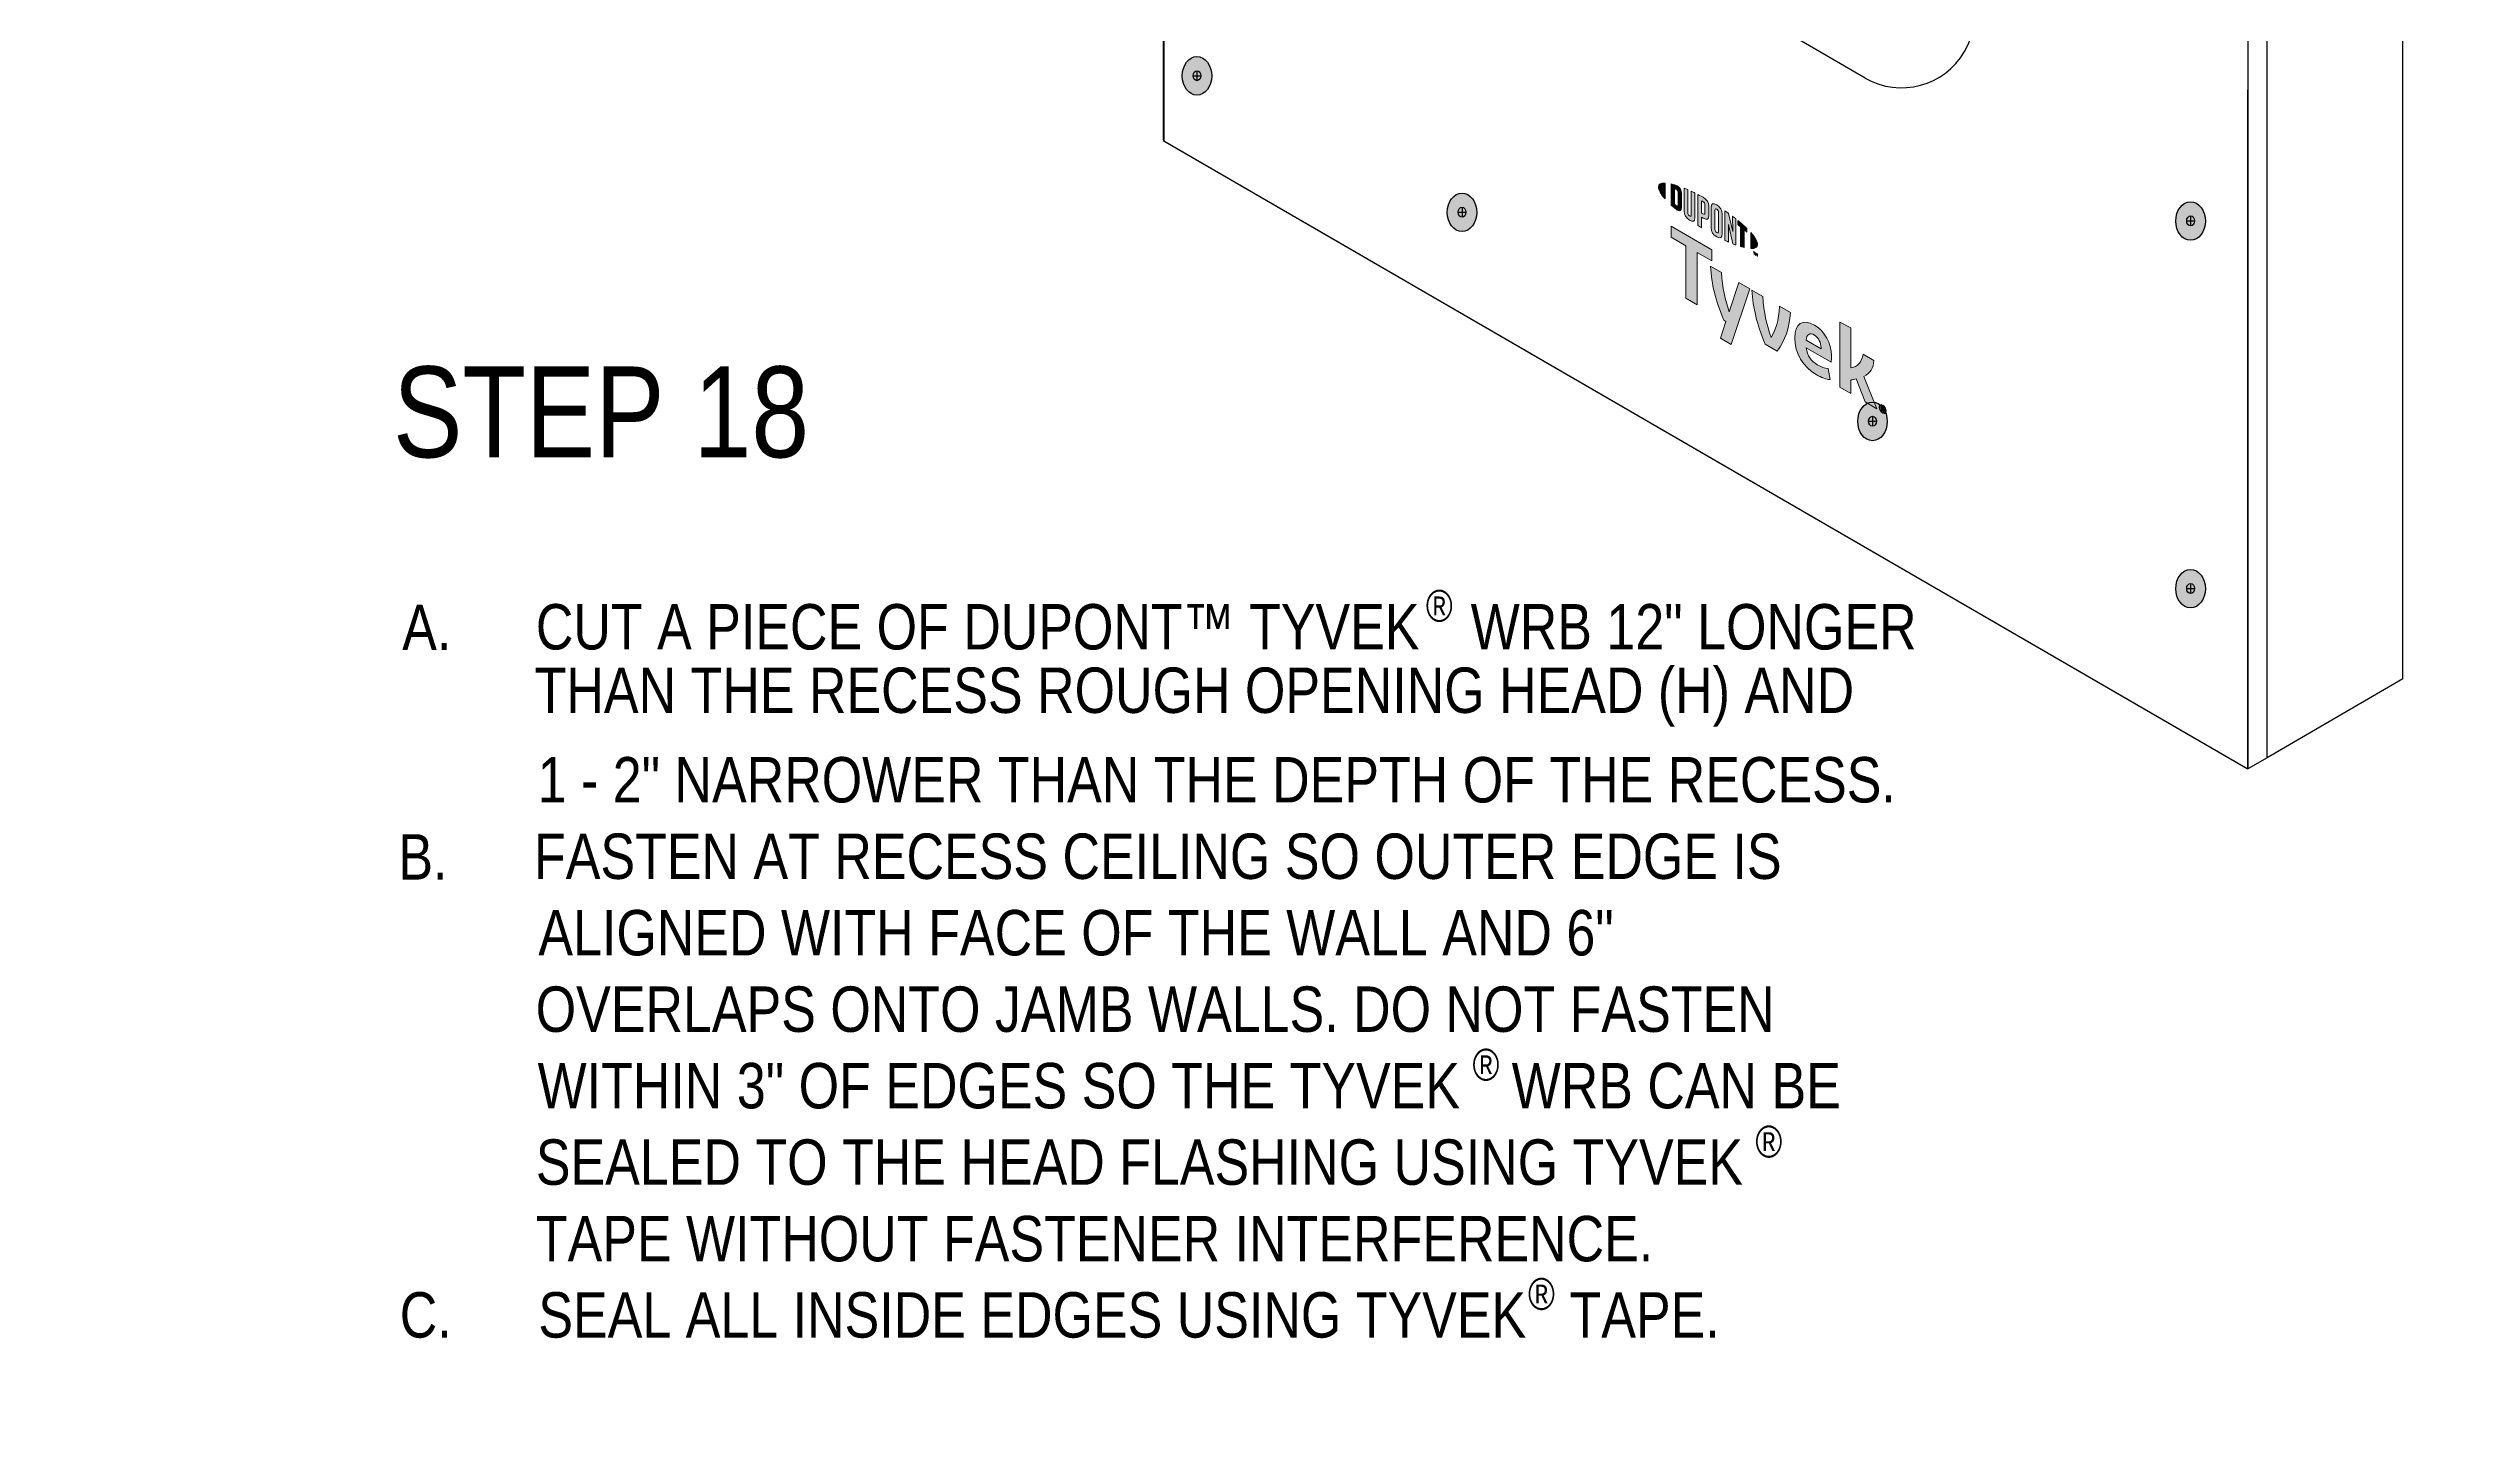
# Model space of a CAD drawing. Extents: x -1328 to 5679, y -4611 to 1603.
# Drawn here: x 4142 to 4743, y -3037 to -2697 of the extents above; entities that cross this region are included whole.
import ezdxf

# ---------------------------------------------------------------- set-up
doc = ezdxf.new("R2010")
doc.units = 0
doc.header["$MEASUREMENT"] = 0
for name, color, linetype, lineweight in [('.ATI-TEXT_1', 7, 'Continuous', 0), ('G-ANNO-TTLB', 7, 'Continuous', 0), ('TYVEK', 7, 'Continuous', 0), ('X-REF - TRACED', 7, 'Continuous', 0)]:
    doc.layers.add(name, color=color, linetype=linetype, lineweight=lineweight)

# ---------------------------------------------------------------- blocks, each defined once
blk = doc.blocks.new('Block_29')
at = {"layer": '.ATI-TEXT_1', "char_height": 0.2, "attachment_point": 7}
for s, insert in [('\\C18;\\c0;\\FArial Narrow|b0|i0|c1;\\H11.251642;\\W1.000000;A.', (4229.62, -2845.87)), ('\\C18;\\c0;\\FArial Narrow|b0|i0|c1;\\H11.251642;\\W1.000000;CUT A PIECE OF DUPONT™ TYVEK', (4262.76, -2845.87)), ('\\C18;\\c0;\\FArial Narrow|b0|i0|c1;\\H7.876153;\\W1.000000;®', (4483.46, -2838.93)), ('\\C18;\\c0;\\FArial Narrow|b0|i0|c1;\\H11.251642;\\W1.000000;WRB 12" LONGER', (4494.57, -2845.87)), ('\\C18;\\c0;\\FArial Narrow|b0|i0|c1;\\H11.251642;\\W1.000000;THAN THE RECESS ROUGH OPENING HEAD (H) AND', (4262.46, -2864.82)), ('\\C18;\\c0;\\FArial Narrow|b0|i0|c1;\\H11.251642;\\W1.000000;1 - 2" NARROWER THAN THE DEPTH OF THE RECESS.', (4263.2, -2883.78)), ('\\C18;\\c0;\\FArial Narrow|b0|i0|c1;\\H11.251642;\\W1.000000;B.', (4228.67, -2902.73)), ('\\C18;\\c0;\\FArial Narrow|b0|i0|c1;\\H11.251642;\\W1.000000;FASTEN AT RECESS CEILING SO OUTER EDGE IS', (4262.3, -2902.73)), ('\\C18;\\c0;\\FArial Narrow|b0|i0|c1;\\H11.251642;\\W1.000000;ALIGNED WITH FACE OF THE WALL AND 6"', (4263.38, -2921.68)), ('\\C18;\\c0;\\FArial Narrow|b0|i0|c1;\\H11.251642;\\W1.000000;OVERLAPS ONTO JAMB WALLS. DO NOT FASTEN', (4262.72, -2940.63)), ('\\C18;\\c0;\\FArial Narrow|b0|i0|c1;\\H11.251642;\\W1.000000;WITHIN 3" OF EDGES SO THE TYVEK', (4263.2, -2959.58)), ('\\C18;\\c0;\\FArial Narrow|b0|i0|c1;\\H7.876153;\\W1.000000;®', (4495.03, -2952.65)), ('\\C18;\\c0;\\FArial Narrow|b0|i0|c1;\\H11.251642;\\W1.000000; WRB CAN BE', (4501.15, -2959.58)), ('\\C18;\\c0;\\FArial Narrow|b0|i0|c1;\\H11.251642;\\W1.000000;SEALED TO THE HEAD FLASHING USING TYVEK', (4262.76, -2978.53)), ('\\C18;\\c0;\\FArial Narrow|b0|i0|c1;\\H7.876153;\\W1.000000;®', (4565.17, -2971.7)), ('\\C18;\\c0;\\FArial Narrow|b0|i0|c1;\\H11.251642;\\W1.000000;TAPE WITHOUT FASTENER INTERFERENCE.', (4262.76, -2997.49)), ('\\C18;\\c0;\\FArial Narrow|b0|i0|c1;\\H7.876153;\\W1.000000;®', (4508.79, -3009.45)), ('\\C18;\\c0;\\FArial Narrow|b0|i0|c1;\\H11.251642;\\W1.000000;C.', (4229.01, -3016.39)), ('\\C18;\\c0;\\FArial Narrow|b0|i0|c1;\\H11.251642;\\W1.000000;SEAL ALL INSIDE EDGES USING TYVEK   TAPE.', (4263.38, -3016.39))]:
    blk.add_mtext(s, dxfattribs=dict(at, insert=insert))
blk = doc.blocks.new('Block_89')
at = {"layer": 'TYVEK', "true_color": 0x003b71, "transparency": 33554687}
h = blk.add_hatch(color=156, dxfattribs=at)
h.dxf.hatch_style = 2
edge = h.paths.add_edge_path()
edge.add_ellipse((4426.69, -2703.56), major_axis=(0, 4.78), ratio=0.766948, start_angle=0, end_angle=360)
h = blk.add_hatch(color=156, dxfattribs=at)
h.dxf.hatch_style = 2
edge = h.paths.add_edge_path()
edge.add_ellipse((4492.41, -2737.38), major_axis=(0, 4.78), ratio=0.766948, start_angle=0, end_angle=360)
h = blk.add_hatch(color=156, dxfattribs=at)
h.dxf.hatch_style = 2
edge = h.paths.add_edge_path()
edge.add_ellipse((4673.07, -2739.53), major_axis=(0, 4.78), ratio=0.766948, start_angle=0, end_angle=360)
h = blk.add_hatch(color=156, dxfattribs=at)
h.dxf.hatch_style = 2
edge = h.paths.add_edge_path()
edge.add_ellipse((4594.2, -2789.19), major_axis=(0, 4.78), ratio=0.766948, start_angle=0, end_angle=360)
h = blk.add_hatch(color=156, dxfattribs=at)
h.dxf.hatch_style = 2
edge = h.paths.add_edge_path()
edge.add_ellipse((4673.07, -2830.64), major_axis=(0, 4.78), ratio=0.766948, start_angle=0, end_angle=360)
at = {"layer": 'TYVEK', "color": 18, "lineweight": 25, "true_color": 0x080808}
for p, q in [((4425.72, -2703.53), (4427.66, -2703.53)), ((4426.69, -2702.3), (4426.69, -2704.77)), ((4491.43, -2737.35), (4493.38, -2737.35)), ((4492.41, -2736.12), (4492.41, -2738.59)), ((4672.1, -2739.5), (4674.05, -2739.5)), ((4673.07, -2738.27), (4673.07, -2740.73)), ((4593.23, -2789.16), (4595.17, -2789.16)), ((4594.2, -2787.93), (4594.2, -2790.4)), ((4673.07, -2829.37), (4673.07, -2831.84)), ((4672.1, -2830.61), (4674.05, -2830.61))]:
    blk.add_line(p, q, dxfattribs=at)
at = {"layer": 'TYVEK', "color": 18, "lineweight": 25, "true_color": 0x000000}
for centre in [(4426.69, -2703.56), (4492.41, -2737.38), (4673.07, -2739.53), (4594.2, -2789.19), (4673.07, -2830.64)]:
    blk.add_ellipse(centre, major_axis=(0, 4.78), ratio=0.766948, dxfattribs=at)
at = {"layer": 'TYVEK', "color": 18, "lineweight": 25, "true_color": 0x080808}
for centre in [(4426.69, -2703.53), (4492.41, -2737.35), (4673.07, -2739.5), (4594.2, -2789.16), (4673.07, -2830.61)]:
    blk.add_ellipse(centre, major_axis=(0, 1.23), ratio=0.788846, dxfattribs=at)
blk = doc.blocks.new('Block_527')
at = {"layer": 'X-REF - TRACED', "true_color": 0x848484, "transparency": 33554687}
h = blk.add_hatch(color=252, dxfattribs=at)
h.dxf.hatch_style = 2
edge = h.paths.add_edge_path()
edge.add_spline(control_points=[(4541.1, -2731.12), (4541.1, -2731.85), (4541.71, -2732.88), (4542.78, -2734.07), (4542.78, -2734.07), (4542.78, -2730.13), (4542.78, -2730.13), (4541.71, -2730.09), (4541.1, -2730.41), (4541.1, -2731.12)], knot_values=[0, 0, 0, 0, 1, 1, 1, 2, 2, 2, 3, 3, 3, 3], degree=3, periodic=0)
h = blk.add_hatch(color=252, dxfattribs=at)
h.dxf.hatch_style = 2
edge = h.paths.add_edge_path()
edge.add_spline(control_points=[(4545.98, -2735.56), (4545.98, -2735.86), (4545.82, -2735.87), (4545.64, -2735.76), (4545.49, -2735.67), (4545.26, -2735.48), (4545.07, -2735.31), (4545.07, -2735.31), (4545.07, -2731.55), (4545.07, -2731.55), (4545.26, -2731.6), (4545.49, -2731.67), (4545.64, -2731.75), (4545.82, -2731.86), (4545.98, -2732.05), (4545.98, -2732.36), (4545.98, -2732.36), (4545.98, -2735.56), (4545.98, -2735.56)], knot_values=[0, 0, 0, 0, 1, 1, 1, 2, 2, 2, 3, 3, 3, 4, 4, 4, 5, 5, 5, 6, 6, 6, 6], degree=3, periodic=0)
edge = h.paths.add_edge_path()
edge.add_spline(control_points=[(4545.76, -2730.84), (4545.46, -2730.67), (4545.03, -2730.52), (4544.25, -2730.34), (4544.25, -2730.34), (4544.25, -2735.57), (4544.25, -2735.57), (4544.94, -2736.2), (4545.46, -2736.64), (4545.76, -2736.81), (4546.45, -2737.21), (4546.83, -2736.95), (4546.83, -2736.18), (4546.83, -2736.18), (4546.83, -2732.71), (4546.83, -2732.71), (4546.83, -2731.94), (4546.45, -2731.23), (4545.76, -2730.84)], knot_values=[0, 0, 0, 0, 1, 1, 1, 2, 2, 2, 3, 3, 3, 4, 4, 4, 5, 5, 5, 6, 6, 6, 6], degree=3, periodic=0)
h = blk.add_hatch(color=252, dxfattribs=at)
h.dxf.hatch_style = 2
edge = h.paths.add_edge_path()
edge.add_spline(control_points=[(4549.23, -2738.04), (4549.23, -2738.34), (4549.14, -2738.48), (4548.81, -2738.25), (4548.48, -2738.01), (4548.4, -2737.81), (4548.4, -2737.45), (4548.4, -2737.45), (4548.4, -2731.76), (4548.4, -2731.76), (4548.18, -2731.67), (4547.7, -2731.47), (4547.5, -2731.38), (4547.5, -2731.38), (4547.5, -2737.13), (4547.5, -2737.13), (4547.5, -2738.05), (4547.89, -2738.63), (4548.81, -2739.28), (4549.65, -2739.88), (4550.16, -2739.69), (4550.16, -2738.67), (4550.16, -2738.67), (4550.16, -2732.6), (4550.16, -2732.6), (4549.99, -2732.51), (4549.41, -2732.23), (4549.23, -2732.14), (4549.23, -2732.14), (4549.23, -2738.04), (4549.23, -2738.04)], knot_values=[0, 0, 0, 0, 1, 1, 1, 2, 2, 2, 3, 3, 3, 4, 4, 4, 5, 5, 5, 6, 6, 6, 7, 7, 7, 8, 8, 8, 9, 9, 9, 10, 10, 10, 10], degree=3, periodic=0)
h = blk.add_hatch(color=252, dxfattribs=at)
h.dxf.hatch_style = 2
edge = h.paths.add_edge_path()
edge.add_spline(control_points=[(4552.65, -2737.52), (4552.65, -2737.85), (4552.54, -2737.95), (4552.16, -2737.74), (4552.16, -2737.74), (4551.83, -2737.55), (4551.83, -2737.55), (4551.83, -2737.55), (4551.83, -2734.53), (4551.83, -2734.53), (4551.98, -2734.6), (4552.06, -2734.64), (4552.15, -2734.7), (4552.56, -2734.93), (4552.65, -2735.16), (4552.65, -2735.5), (4552.65, -2735.5), (4552.65, -2737.52), (4552.65, -2737.52)], knot_values=[0, 0, 0, 0, 1, 1, 1, 2, 2, 2, 3, 3, 3, 4, 4, 4, 5, 5, 5, 6, 6, 6, 6], degree=3, periodic=0)
edge = h.paths.add_edge_path()
edge.add_spline(control_points=[(4552.2, -2733.66), (4552.04, -2733.56), (4551.44, -2733.24), (4550.9, -2732.97), (4550.9, -2732.97), (4550.9, -2740.62), (4550.9, -2740.62), (4551.08, -2740.74), (4551.57, -2741.05), (4551.83, -2741.21), (4551.83, -2741.21), (4551.83, -2738.61), (4551.83, -2738.61), (4551.83, -2738.61), (4552.2, -2738.82), (4552.2, -2738.82), (4553.18, -2739.38), (4553.59, -2739.12), (4553.59, -2738.14), (4553.59, -2738.14), (4553.59, -2735.89), (4553.59, -2735.89), (4553.59, -2734.94), (4553.13, -2734.2), (4552.2, -2733.66)], knot_values=[0, 0, 0, 0, 1, 1, 1, 2, 2, 2, 3, 3, 3, 4, 4, 4, 5, 5, 5, 6, 6, 6, 7, 7, 7, 8, 8, 8, 8], degree=3, periodic=0)
h = blk.add_hatch(color=252, dxfattribs=at)
h.dxf.hatch_style = 2
edge = h.paths.add_edge_path()
edge.add_spline(control_points=[(4556, -2742.12), (4556, -2742.43), (4555.91, -2742.53), (4555.58, -2742.35), (4555.23, -2742.16), (4555.14, -2741.94), (4555.14, -2741.63), (4555.14, -2741.63), (4555.14, -2736.86), (4555.14, -2736.86), (4555.14, -2736.54), (4555.23, -2736.42), (4555.58, -2736.63), (4555.91, -2736.84), (4556, -2737.05), (4556, -2737.35), (4556, -2737.35), (4556, -2742.12), (4556, -2742.12)], knot_values=[0, 0, 0, 0, 1, 1, 1, 2, 2, 2, 3, 3, 3, 4, 4, 4, 5, 5, 5, 6, 6, 6, 6], degree=3, periodic=0)
edge = h.paths.add_edge_path()
edge.add_spline(control_points=[(4555.58, -2735.56), (4554.71, -2735.01), (4554.19, -2735.16), (4554.19, -2736.16), (4554.19, -2736.16), (4554.19, -2741.17), (4554.19, -2741.17), (4554.19, -2742.23), (4554.66, -2742.94), (4555.58, -2743.43), (4556.47, -2743.9), (4556.94, -2743.78), (4556.94, -2742.65), (4556.94, -2742.65), (4556.94, -2737.87), (4556.94, -2737.87), (4556.94, -2736.79), (4556.52, -2736.16), (4555.58, -2735.56)], knot_values=[0, 0, 0, 0, 1, 1, 1, 2, 2, 2, 3, 3, 3, 4, 4, 4, 5, 5, 5, 6, 6, 6, 6], degree=3, periodic=0)
h = blk.add_hatch(color=252, dxfattribs=at)
h.dxf.hatch_style = 2
edge = h.paths.add_edge_path()
edge.add_spline(control_points=[(4559.55, -2742.12), (4559.55, -2742.12), (4558.51, -2737.63), (4558.51, -2737.63), (4558.22, -2737.42), (4557.88, -2737.18), (4557.62, -2737), (4557.62, -2737), (4557.62, -2744.35), (4557.62, -2744.35), (4557.8, -2744.43), (4558.28, -2744.64), (4558.52, -2744.75), (4558.52, -2744.75), (4558.45, -2740.38), (4558.45, -2740.38), (4558.45, -2740.38), (4559.55, -2745.17), (4559.55, -2745.17), (4559.78, -2745.27), (4560.12, -2745.39), (4560.35, -2745.47), (4560.35, -2745.47), (4560.35, -2739.02), (4560.35, -2739.02), (4560.11, -2738.83), (4559.69, -2738.5), (4559.48, -2738.35), (4559.48, -2738.35), (4559.55, -2742.12), (4559.55, -2742.12)], knot_values=[0, 0, 0, 0, 1, 1, 1, 2, 2, 2, 3, 3, 3, 4, 4, 4, 5, 5, 5, 6, 6, 6, 7, 7, 7, 8, 8, 8, 9, 9, 9, 10, 10, 10, 10], degree=3, periodic=0)
h = blk.add_hatch(color=252, dxfattribs=at)
h.dxf.hatch_style = 2
edge = h.paths.add_edge_path()
edge.add_spline(control_points=[(4560.81, -2740.42), (4561.04, -2740.6), (4561.27, -2740.78), (4561.5, -2740.97), (4561.5, -2740.97), (4561.5, -2745.85), (4561.5, -2745.85), (4561.7, -2745.92), (4562.08, -2746.02), (4562.34, -2746.08), (4562.34, -2746.08), (4562.34, -2741.68), (4562.34, -2741.68), (4562.58, -2741.9), (4562.81, -2742.1), (4563.02, -2742.29), (4563.02, -2742.29), (4563.02, -2741.35), (4563.02, -2741.35), (4562.36, -2740.7), (4561.64, -2740.08), (4560.81, -2739.4), (4560.81, -2739.4), (4560.81, -2740.42), (4560.81, -2740.42)], knot_values=[0, 0, 0, 0, 1, 1, 1, 2, 2, 2, 3, 3, 3, 4, 4, 4, 5, 5, 5, 6, 6, 6, 7, 7, 7, 8, 8, 8, 8], degree=3, periodic=0)
h = blk.add_hatch(color=252, dxfattribs=at)
h.dxf.hatch_style = 2
edge = h.paths.add_edge_path()
edge.add_spline(control_points=[(4565.71, -2745.33), (4565.71, -2746.05), (4565.09, -2746.38), (4564.03, -2746.34), (4564.03, -2746.34), (4564.03, -2742.4), (4564.03, -2742.4), (4565.09, -2743.59), (4565.71, -2744.62), (4565.71, -2745.33)], knot_values=[0, 0, 0, 0, 1, 1, 1, 2, 2, 2, 3, 3, 3, 3], degree=3, periodic=0)
h = blk.add_hatch(color=252, dxfattribs=at)
h.dxf.hatch_style = 2
edge = h.paths.add_edge_path()
edge.add_spline(control_points=[(4565.21, -2747.42), (4565.21, -2747.42), (4565.31, -2747.48), (4565.31, -2747.48), (4565.31, -2747.48), (4565.46, -2747.83), (4565.46, -2747.83), (4565.46, -2747.83), (4565.61, -2747.65), (4565.61, -2747.65), (4565.61, -2747.65), (4565.71, -2747.7), (4565.71, -2747.7), (4565.71, -2747.7), (4565.71, -2748.27), (4565.71, -2748.27), (4565.71, -2748.27), (4565.61, -2748.22), (4565.61, -2748.22), (4565.61, -2748.22), (4565.61, -2747.82), (4565.61, -2747.82), (4565.61, -2747.82), (4565.46, -2748), (4565.46, -2748), (4565.46, -2748), (4565.45, -2747.99), (4565.45, -2747.99), (4565.45, -2747.99), (4565.3, -2747.63), (4565.3, -2747.63), (4565.3, -2747.63), (4565.3, -2748.04), (4565.3, -2748.04), (4565.3, -2748.04), (4565.21, -2747.98), (4565.21, -2747.98), (4565.21, -2747.98), (4565.21, -2747.42), (4565.21, -2747.42)], knot_values=[0, 0, 0, 0, 1, 1, 1, 2, 2, 2, 3, 3, 3, 4, 4, 4, 5, 5, 5, 6, 6, 6, 7, 7, 7, 8, 8, 8, 9, 9, 9, 10, 10, 10, 11, 11, 11, 12, 12, 12, 13, 13, 13, 13], degree=3, periodic=0)
edge = h.paths.add_edge_path()
edge.add_spline(control_points=[(4564.85, -2747.31), (4564.85, -2747.31), (4564.7, -2747.22), (4564.7, -2747.22), (4564.7, -2747.22), (4564.7, -2747.12), (4564.7, -2747.12), (4564.7, -2747.12), (4565.1, -2747.36), (4565.1, -2747.36), (4565.1, -2747.36), (4565.1, -2747.45), (4565.1, -2747.45), (4565.1, -2747.45), (4564.95, -2747.37), (4564.95, -2747.37), (4564.95, -2747.37), (4564.95, -2747.84), (4564.95, -2747.84), (4564.95, -2747.84), (4564.85, -2747.78), (4564.85, -2747.78), (4564.85, -2747.78), (4564.85, -2747.31), (4564.85, -2747.31)], knot_values=[0, 0, 0, 0, 1, 1, 1, 2, 2, 2, 3, 3, 3, 4, 4, 4, 5, 5, 5, 6, 6, 6, 7, 7, 7, 8, 8, 8, 8], degree=3, periodic=0)
at = {"layer": 'X-REF - TRACED'}
for points, knots in [([(4541.1, -2731.12), (4541.1, -2731.85), (4541.71, -2732.88), (4542.78, -2734.07), (4542.78, -2734.07), (4542.78, -2730.13), (4542.78, -2730.13), (4541.71, -2730.09), (4541.1, -2730.41), (4541.1, -2731.12)], [0, 0, 0, 0, 1, 1, 1, 2, 2, 2, 3, 3, 3, 3]), ([(4545.76, -2730.84), (4545.46, -2730.67), (4545.03, -2730.52), (4544.25, -2730.34), (4544.25, -2730.34), (4544.25, -2735.57), (4544.25, -2735.57), (4544.94, -2736.2), (4545.46, -2736.64), (4545.76, -2736.81), (4546.45, -2737.21), (4546.83, -2736.95), (4546.83, -2736.18), (4546.83, -2736.18), (4546.83, -2732.71), (4546.83, -2732.71), (4546.83, -2731.94), (4546.45, -2731.23), (4545.76, -2730.84)], [0, 0, 0, 0, 1, 1, 1, 2, 2, 2, 3, 3, 3, 4, 4, 4, 5, 5, 5, 6, 6, 6, 6]), ([(4545.98, -2735.56), (4545.98, -2735.86), (4545.82, -2735.87), (4545.64, -2735.76), (4545.49, -2735.67), (4545.26, -2735.48), (4545.07, -2735.31), (4545.07, -2735.31), (4545.07, -2731.55), (4545.07, -2731.55), (4545.26, -2731.6), (4545.49, -2731.67), (4545.64, -2731.75), (4545.82, -2731.86), (4545.98, -2732.05), (4545.98, -2732.36), (4545.98, -2732.36), (4545.98, -2735.56), (4545.98, -2735.56)], [0, 0, 0, 0, 1, 1, 1, 2, 2, 2, 3, 3, 3, 4, 4, 4, 5, 5, 5, 6, 6, 6, 6]), ([(4549.23, -2738.04), (4549.23, -2738.34), (4549.14, -2738.48), (4548.81, -2738.25), (4548.48, -2738.01), (4548.4, -2737.81), (4548.4, -2737.45), (4548.4, -2737.45), (4548.4, -2731.76), (4548.4, -2731.76), (4548.18, -2731.67), (4547.7, -2731.47), (4547.5, -2731.38), (4547.5, -2731.38), (4547.5, -2737.13), (4547.5, -2737.13), (4547.5, -2738.05), (4547.89, -2738.63), (4548.81, -2739.28), (4549.65, -2739.88), (4550.16, -2739.69), (4550.16, -2738.67), (4550.16, -2738.67), (4550.16, -2732.6), (4550.16, -2732.6), (4549.99, -2732.51), (4549.41, -2732.23), (4549.23, -2732.14), (4549.23, -2732.14), (4549.23, -2738.04), (4549.23, -2738.04)], [0, 0, 0, 0, 1, 1, 1, 2, 2, 2, 3, 3, 3, 4, 4, 4, 5, 5, 5, 6, 6, 6, 7, 7, 7, 8, 8, 8, 9, 9, 9, 10, 10, 10, 10]), ([(4552.2, -2733.66), (4552.04, -2733.56), (4551.44, -2733.24), (4550.9, -2732.97), (4550.9, -2732.97), (4550.9, -2740.62), (4550.9, -2740.62), (4551.08, -2740.74), (4551.57, -2741.05), (4551.83, -2741.21), (4551.83, -2741.21), (4551.83, -2738.61), (4551.83, -2738.61), (4551.83, -2738.61), (4552.2, -2738.82), (4552.2, -2738.82), (4553.18, -2739.38), (4553.59, -2739.12), (4553.59, -2738.14), (4553.59, -2738.14), (4553.59, -2735.89), (4553.59, -2735.89), (4553.59, -2734.94), (4553.13, -2734.2), (4552.2, -2733.66)], [0, 0, 0, 0, 1, 1, 1, 2, 2, 2, 3, 3, 3, 4, 4, 4, 5, 5, 5, 6, 6, 6, 7, 7, 7, 8, 8, 8, 8]), ([(4552.65, -2737.52), (4552.65, -2737.85), (4552.54, -2737.95), (4552.16, -2737.74), (4552.16, -2737.74), (4551.83, -2737.55), (4551.83, -2737.55), (4551.83, -2737.55), (4551.83, -2734.53), (4551.83, -2734.53), (4551.98, -2734.6), (4552.06, -2734.64), (4552.15, -2734.7), (4552.56, -2734.93), (4552.65, -2735.16), (4552.65, -2735.5), (4552.65, -2735.5), (4552.65, -2737.52), (4552.65, -2737.52)], [0, 0, 0, 0, 1, 1, 1, 2, 2, 2, 3, 3, 3, 4, 4, 4, 5, 5, 5, 6, 6, 6, 6]), ([(4555.58, -2735.56), (4554.71, -2735.01), (4554.19, -2735.16), (4554.19, -2736.16), (4554.19, -2736.16), (4554.19, -2741.17), (4554.19, -2741.17), (4554.19, -2742.23), (4554.66, -2742.94), (4555.58, -2743.43), (4556.47, -2743.9), (4556.94, -2743.78), (4556.94, -2742.65), (4556.94, -2742.65), (4556.94, -2737.87), (4556.94, -2737.87), (4556.94, -2736.79), (4556.52, -2736.16), (4555.58, -2735.56)], [0, 0, 0, 0, 1, 1, 1, 2, 2, 2, 3, 3, 3, 4, 4, 4, 5, 5, 5, 6, 6, 6, 6]), ([(4556, -2742.12), (4556, -2742.43), (4555.91, -2742.53), (4555.58, -2742.35), (4555.23, -2742.16), (4555.14, -2741.94), (4555.14, -2741.63), (4555.14, -2741.63), (4555.14, -2736.86), (4555.14, -2736.86), (4555.14, -2736.54), (4555.23, -2736.42), (4555.58, -2736.63), (4555.91, -2736.84), (4556, -2737.05), (4556, -2737.35), (4556, -2737.35), (4556, -2742.12), (4556, -2742.12)], [0, 0, 0, 0, 1, 1, 1, 2, 2, 2, 3, 3, 3, 4, 4, 4, 5, 5, 5, 6, 6, 6, 6]), ([(4559.55, -2742.12), (4559.55, -2742.12), (4558.51, -2737.63), (4558.51, -2737.63), (4558.22, -2737.42), (4557.88, -2737.18), (4557.62, -2737), (4557.62, -2737), (4557.62, -2744.35), (4557.62, -2744.35), (4557.8, -2744.43), (4558.28, -2744.64), (4558.52, -2744.75), (4558.52, -2744.75), (4558.45, -2740.38), (4558.45, -2740.38), (4558.45, -2740.38), (4559.55, -2745.17), (4559.55, -2745.17), (4559.78, -2745.27), (4560.12, -2745.39), (4560.35, -2745.47), (4560.35, -2745.47), (4560.35, -2739.02), (4560.35, -2739.02), (4560.11, -2738.83), (4559.69, -2738.5), (4559.48, -2738.35), (4559.48, -2738.35), (4559.55, -2742.12), (4559.55, -2742.12)], [0, 0, 0, 0, 1, 1, 1, 2, 2, 2, 3, 3, 3, 4, 4, 4, 5, 5, 5, 6, 6, 6, 7, 7, 7, 8, 8, 8, 9, 9, 9, 10, 10, 10, 10]), ([(4560.81, -2740.42), (4561.04, -2740.6), (4561.27, -2740.78), (4561.5, -2740.97), (4561.5, -2740.97), (4561.5, -2745.85), (4561.5, -2745.85), (4561.7, -2745.92), (4562.08, -2746.02), (4562.34, -2746.08), (4562.34, -2746.08), (4562.34, -2741.68), (4562.34, -2741.68), (4562.58, -2741.9), (4562.81, -2742.1), (4563.02, -2742.29), (4563.02, -2742.29), (4563.02, -2741.35), (4563.02, -2741.35), (4562.36, -2740.7), (4561.64, -2740.08), (4560.81, -2739.4), (4560.81, -2739.4), (4560.81, -2740.42), (4560.81, -2740.42)], [0, 0, 0, 0, 1, 1, 1, 2, 2, 2, 3, 3, 3, 4, 4, 4, 5, 5, 5, 6, 6, 6, 7, 7, 7, 8, 8, 8, 8]), ([(4565.71, -2745.33), (4565.71, -2746.05), (4565.09, -2746.38), (4564.03, -2746.34), (4564.03, -2746.34), (4564.03, -2742.4), (4564.03, -2742.4), (4565.09, -2743.59), (4565.71, -2744.62), (4565.71, -2745.33)], [0, 0, 0, 0, 1, 1, 1, 2, 2, 2, 3, 3, 3, 3]), ([(4564.85, -2747.31), (4564.85, -2747.31), (4564.7, -2747.22), (4564.7, -2747.22), (4564.7, -2747.22), (4564.7, -2747.12), (4564.7, -2747.12), (4564.7, -2747.12), (4565.1, -2747.36), (4565.1, -2747.36), (4565.1, -2747.36), (4565.1, -2747.45), (4565.1, -2747.45), (4565.1, -2747.45), (4564.95, -2747.37), (4564.95, -2747.37), (4564.95, -2747.37), (4564.95, -2747.84), (4564.95, -2747.84), (4564.95, -2747.84), (4564.85, -2747.78), (4564.85, -2747.78), (4564.85, -2747.78), (4564.85, -2747.31), (4564.85, -2747.31)], [0, 0, 0, 0, 1, 1, 1, 2, 2, 2, 3, 3, 3, 4, 4, 4, 5, 5, 5, 6, 6, 6, 7, 7, 7, 8, 8, 8, 8]), ([(4565.21, -2747.42), (4565.21, -2747.42), (4565.31, -2747.48), (4565.31, -2747.48), (4565.31, -2747.48), (4565.46, -2747.83), (4565.46, -2747.83), (4565.46, -2747.83), (4565.61, -2747.65), (4565.61, -2747.65), (4565.61, -2747.65), (4565.71, -2747.7), (4565.71, -2747.7), (4565.71, -2747.7), (4565.71, -2748.27), (4565.71, -2748.27), (4565.71, -2748.27), (4565.61, -2748.22), (4565.61, -2748.22), (4565.61, -2748.22), (4565.61, -2747.82), (4565.61, -2747.82), (4565.61, -2747.82), (4565.46, -2748), (4565.46, -2748), (4565.46, -2748), (4565.45, -2747.99), (4565.45, -2747.99), (4565.45, -2747.99), (4565.3, -2747.63), (4565.3, -2747.63), (4565.3, -2747.63), (4565.3, -2748.04), (4565.3, -2748.04), (4565.3, -2748.04), (4565.21, -2747.98), (4565.21, -2747.98), (4565.21, -2747.98), (4565.21, -2747.42), (4565.21, -2747.42)], [0, 0, 0, 0, 1, 1, 1, 2, 2, 2, 3, 3, 3, 4, 4, 4, 5, 5, 5, 6, 6, 6, 7, 7, 7, 8, 8, 8, 9, 9, 9, 10, 10, 10, 11, 11, 11, 12, 12, 12, 13, 13, 13, 13])]:
    blk.add_open_spline(points, degree=3, knots=knots, dxfattribs=at)
blk = doc.blocks.new('Block_531')
at = {"layer": 'X-REF - TRACED', "true_color": 0x848484, "transparency": 33554687}
h = blk.add_hatch(color=252, dxfattribs=at)
h.dxf.hatch_style = 2
h.paths.add_polyline_path([(4554.36, -2746.66), (4544.25, -2740.83), (4544.25, -2743.57), (4547.9, -2745.68), (4547.9, -2758.67), (4550.71, -2760.29), (4550.71, -2747.3), (4554.36, -2749.4)])
h = blk.add_hatch(color=252, dxfattribs=at)
h.dxf.hatch_style = 2
edge = h.paths.add_edge_path()
edge.add_spline(control_points=[(4571.15, -2760.6), (4570.97, -2764.35), (4570.22, -2766.52), (4569.07, -2768.4), (4567.95, -2765.21), (4567.22, -2762.18), (4567.01, -2758.21), (4567.01, -2758.21), (4564.28, -2756.64), (4564.28, -2756.64), (4564.58, -2761.33), (4565.46, -2764.74), (4567.58, -2770.03), (4567.58, -2770.03), (4570.58, -2771.76), (4570.58, -2771.76), (4572.62, -2768.87), (4573.46, -2766.46), (4573.85, -2762.17), (4573.85, -2762.17), (4571.15, -2760.6), (4571.15, -2760.6)], knot_values=[0, 0, 0, 0, 1, 1, 1, 2, 2, 2, 3, 3, 3, 4, 4, 4, 5, 5, 5, 6, 6, 6, 7, 7, 7, 7], degree=3, periodic=0)
h = blk.add_hatch(color=252, dxfattribs=at)
h.dxf.hatch_style = 2
edge = h.paths.add_edge_path()
edge.add_spline(control_points=[(4577.72, -2769.05), (4577.72, -2769.05), (4581.44, -2771.2), (4581.44, -2771.2), (4581.44, -2771.2), (4581.44, -2770.93), (4581.44, -2770.93), (4581.44, -2769.67), (4580.85, -2768.41), (4579.78, -2767.79), (4578.64, -2767.13), (4577.89, -2767.62), (4577.72, -2769.05)], knot_values=[0, 0, 0, 0, 1, 1, 1, 2, 2, 2, 3, 3, 3, 4, 4, 4, 4], degree=3, periodic=0)
edge = h.paths.add_edge_path()
edge.add_spline(control_points=[(4583.66, -2778.82), (4582.8, -2778.77), (4581.52, -2778.35), (4580.23, -2777.6), (4577.07, -2775.78), (4574.91, -2772.24), (4574.91, -2768.51), (4574.91, -2764.94), (4576.89, -2763.65), (4579.78, -2765.32), (4582.34, -2766.8), (4584.03, -2769.86), (4584.03, -2772.88), (4584.03, -2773.55), (4583.99, -2774.11), (4583.95, -2774.54), (4583.95, -2774.54), (4577.76, -2770.96), (4577.76, -2770.96), (4578.01, -2772.91), (4578.93, -2774.25), (4580.5, -2775.16), (4581.46, -2775.71), (4582.38, -2775.99), (4583.23, -2776.08), (4583.23, -2776.08), (4583.66, -2778.82), (4583.66, -2778.82)], knot_values=[0, 0, 0, 0, 1, 1, 1, 2, 2, 2, 3, 3, 3, 4, 4, 4, 5, 5, 5, 6, 6, 6, 7, 7, 7, 8, 8, 8, 9, 9, 9, 9], degree=3, periodic=0)
h = blk.add_hatch(color=252, dxfattribs=at)
h.dxf.hatch_style = 2
edge = h.paths.add_edge_path()
edge.add_spline(control_points=[(4592.05, -2778.03), (4592.05, -2778.03), (4595.31, -2786.04), (4595.31, -2786.04), (4595.31, -2786.04), (4592.37, -2784.34), (4592.37, -2784.34), (4592.37, -2784.34), (4590.11, -2778.66), (4590.11, -2778.66), (4589.7, -2778.76), (4589.27, -2778.85), (4588.8, -2778.91), (4588.8, -2778.91), (4588.8, -2782.28), (4588.8, -2782.28), (4588.8, -2782.28), (4586.09, -2780.72), (4586.09, -2780.72), (4586.09, -2780.72), (4586.09, -2764.6), (4586.09, -2764.6), (4586.09, -2764.6), (4588.8, -2766), (4588.8, -2766), (4588.8, -2766), (4588.8, -2775.92), (4588.8, -2775.92), (4590.64, -2775.61), (4591.54, -2774.56), (4591.86, -2772.56), (4591.86, -2772.56), (4594.54, -2774.11), (4594.54, -2774.11), (4594.49, -2776.01), (4593.62, -2777.24), (4592.05, -2778.03)], knot_values=[0, 0, 0, 0, 1, 1, 1, 2, 2, 2, 3, 3, 3, 4, 4, 4, 5, 5, 5, 6, 6, 6, 7, 7, 7, 8, 8, 8, 9, 9, 9, 10, 10, 10, 11, 11, 11, 12, 12, 12, 12], degree=3, periodic=0)
at = {"layer": 'X-REF - TRACED'}
blk.add_lwpolyline([(4554.36, -2746.66), (4544.25, -2740.83), (4544.25, -2743.57), (4547.9, -2745.68), (4547.9, -2758.67), (4550.71, -2760.29), (4550.71, -2747.3), (4554.36, -2749.4)], close=True, dxfattribs=at)
for points, knots in [([(4571.15, -2760.6), (4570.97, -2764.35), (4570.22, -2766.52), (4569.07, -2768.4), (4567.95, -2765.21), (4567.22, -2762.18), (4567.01, -2758.21), (4567.01, -2758.21), (4564.28, -2756.64), (4564.28, -2756.64), (4564.58, -2761.33), (4565.46, -2764.74), (4567.58, -2770.03), (4567.58, -2770.03), (4570.58, -2771.76), (4570.58, -2771.76), (4572.62, -2768.87), (4573.46, -2766.46), (4573.85, -2762.17), (4573.85, -2762.17), (4571.15, -2760.6), (4571.15, -2760.6)], [0, 0, 0, 0, 1, 1, 1, 2, 2, 2, 3, 3, 3, 4, 4, 4, 5, 5, 5, 6, 6, 6, 7, 7, 7, 7]), ([(4583.66, -2778.82), (4582.8, -2778.77), (4581.52, -2778.35), (4580.23, -2777.6), (4577.07, -2775.78), (4574.91, -2772.24), (4574.91, -2768.51), (4574.91, -2764.94), (4576.89, -2763.65), (4579.78, -2765.32), (4582.34, -2766.8), (4584.03, -2769.86), (4584.03, -2772.88), (4584.03, -2773.55), (4583.99, -2774.11), (4583.95, -2774.54), (4583.95, -2774.54), (4577.76, -2770.96), (4577.76, -2770.96), (4578.01, -2772.91), (4578.93, -2774.25), (4580.5, -2775.16), (4581.46, -2775.71), (4582.38, -2775.99), (4583.23, -2776.08), (4583.23, -2776.08), (4583.66, -2778.82), (4583.66, -2778.82)], [0, 0, 0, 0, 1, 1, 1, 2, 2, 2, 3, 3, 3, 4, 4, 4, 5, 5, 5, 6, 6, 6, 7, 7, 7, 8, 8, 8, 9, 9, 9, 9]), ([(4577.72, -2769.05), (4577.72, -2769.05), (4581.44, -2771.2), (4581.44, -2771.2), (4581.44, -2771.2), (4581.44, -2770.93), (4581.44, -2770.93), (4581.44, -2769.67), (4580.85, -2768.41), (4579.78, -2767.79), (4578.64, -2767.13), (4577.89, -2767.62), (4577.72, -2769.05)], [0, 0, 0, 0, 1, 1, 1, 2, 2, 2, 3, 3, 3, 4, 4, 4, 4]), ([(4592.05, -2778.03), (4592.05, -2778.03), (4595.31, -2786.04), (4595.31, -2786.04), (4595.31, -2786.04), (4592.37, -2784.34), (4592.37, -2784.34), (4592.37, -2784.34), (4590.11, -2778.66), (4590.11, -2778.66), (4589.7, -2778.76), (4589.27, -2778.85), (4588.8, -2778.91), (4588.8, -2778.91), (4588.8, -2782.28), (4588.8, -2782.28), (4588.8, -2782.28), (4586.09, -2780.72), (4586.09, -2780.72), (4586.09, -2780.72), (4586.09, -2764.6), (4586.09, -2764.6), (4586.09, -2764.6), (4588.8, -2766), (4588.8, -2766), (4588.8, -2766), (4588.8, -2775.92), (4588.8, -2775.92), (4590.64, -2775.61), (4591.54, -2774.56), (4591.86, -2772.56), (4591.86, -2772.56), (4594.54, -2774.11), (4594.54, -2774.11), (4594.49, -2776.01), (4593.62, -2777.24), (4592.05, -2778.03)], [0, 0, 0, 0, 1, 1, 1, 2, 2, 2, 3, 3, 3, 4, 4, 4, 5, 5, 5, 6, 6, 6, 7, 7, 7, 8, 8, 8, 9, 9, 9, 10, 10, 10, 11, 11, 11, 12, 12, 12, 12])]:
    blk.add_open_spline(points, degree=3, knots=knots, dxfattribs=at)
blk = doc.blocks.new('Block_530')
at = {"layer": 'X-REF - TRACED', "true_color": 0x848484, "transparency": 33554687}
h = blk.add_hatch(color=252, dxfattribs=at)
h.dxf.hatch_style = 2
edge = h.paths.add_edge_path()
edge.add_spline(control_points=[(4561.09, -2754.8), (4561.09, -2754.8), (4558.66, -2762.05), (4558.66, -2762.05), (4557.63, -2759.01), (4556.96, -2756.08), (4556.75, -2752.29), (4556.75, -2752.29), (4554.03, -2750.72), (4554.03, -2750.72), (4554.32, -2755.41), (4555.2, -2758.82), (4557.32, -2764.11), (4557.32, -2764.11), (4557.87, -2764.43), (4557.87, -2764.43), (4557.87, -2764.43), (4556.48, -2768.57), (4556.48, -2768.57), (4556.48, -2768.57), (4559.19, -2770.13), (4559.19, -2770.13), (4559.19, -2770.13), (4563.8, -2756.36), (4563.8, -2756.36), (4563.8, -2756.36), (4561.09, -2754.8), (4561.09, -2754.8)], knot_values=[0, 0, 0, 0, 1, 1, 1, 2, 2, 2, 3, 3, 3, 4, 4, 4, 5, 5, 5, 6, 6, 6, 7, 7, 7, 8, 8, 8, 9, 9, 9, 9], degree=3, periodic=0)
at = {"layer": 'X-REF - TRACED'}
blk.add_open_spline([(4561.09, -2754.8), (4561.09, -2754.8), (4558.66, -2762.05), (4558.66, -2762.05), (4557.63, -2759.01), (4556.96, -2756.08), (4556.75, -2752.29), (4556.75, -2752.29), (4554.03, -2750.72), (4554.03, -2750.72), (4554.32, -2755.41), (4555.2, -2758.82), (4557.32, -2764.11), (4557.32, -2764.11), (4557.87, -2764.43), (4557.87, -2764.43), (4557.87, -2764.43), (4556.48, -2768.57), (4556.48, -2768.57), (4556.48, -2768.57), (4559.19, -2770.13), (4559.19, -2770.13), (4559.19, -2770.13), (4563.8, -2756.36), (4563.8, -2756.36), (4563.8, -2756.36), (4561.09, -2754.8), (4561.09, -2754.8)], degree=3, knots=[0, 0, 0, 0, 1, 1, 1, 2, 2, 2, 3, 3, 3, 4, 4, 4, 5, 5, 5, 6, 6, 6, 7, 7, 7, 8, 8, 8, 9, 9, 9, 9], dxfattribs=at)
blk.add_blockref('Block_531', (0, 0), dxfattribs=at)
blk = doc.blocks.new('Block_532')
at = {"layer": 'X-REF - TRACED', "true_color": 0x848484, "transparency": 33554687}
h = blk.add_hatch(color=252, dxfattribs=at)
h.dxf.hatch_style = 2
edge = h.paths.add_edge_path()
edge.add_spline(control_points=[(4596.61, -2785.73), (4596.61, -2785.73), (4596.61, -2786.03), (4596.61, -2786.03), (4596.61, -2786.03), (4596.72, -2786.09), (4596.72, -2786.09), (4596.83, -2786.15), (4596.89, -2786.16), (4596.89, -2786.04), (4596.89, -2785.93), (4596.83, -2785.86), (4596.72, -2785.8), (4596.72, -2785.8), (4596.61, -2785.73), (4596.61, -2785.73)], knot_values=[0, 0, 0, 0, 1, 1, 1, 2, 2, 2, 3, 3, 3, 4, 4, 4, 5, 5, 5, 5], degree=3, periodic=0)
edge = h.paths.add_edge_path()
edge.add_spline(control_points=[(4596.42, -2785.43), (4596.42, -2785.43), (4596.72, -2785.61), (4596.72, -2785.61), (4596.96, -2785.75), (4597.07, -2785.94), (4597.07, -2786.15), (4597.07, -2786.29), (4597.01, -2786.36), (4596.9, -2786.35), (4596.96, -2786.51), (4597.04, -2786.68), (4597.13, -2786.87), (4597.13, -2786.87), (4596.91, -2786.73), (4596.91, -2786.73), (4596.82, -2786.57), (4596.76, -2786.42), (4596.71, -2786.27), (4596.71, -2786.27), (4596.61, -2786.21), (4596.61, -2786.21), (4596.61, -2786.21), (4596.61, -2786.56), (4596.61, -2786.56), (4596.61, -2786.56), (4596.42, -2786.45), (4596.42, -2786.45), (4596.42, -2786.45), (4596.42, -2785.43), (4596.42, -2785.43)], knot_values=[0, 0, 0, 0, 1, 1, 1, 2, 2, 2, 3, 3, 3, 4, 4, 4, 5, 5, 5, 6, 6, 6, 7, 7, 7, 8, 8, 8, 9, 9, 9, 10, 10, 10, 10], degree=3, periodic=0)
edge = h.paths.add_edge_path()
edge.add_spline(control_points=[(4596.73, -2785.35), (4596.3, -2785.11), (4596.06, -2785.25), (4596.06, -2785.76), (4596.06, -2786.27), (4596.3, -2786.69), (4596.73, -2786.93), (4597.16, -2787.18), (4597.4, -2787.04), (4597.4, -2786.53), (4597.4, -2786.02), (4597.16, -2785.6), (4596.73, -2785.35)], knot_values=[0, 0, 0, 0, 1, 1, 1, 2, 2, 2, 3, 3, 3, 4, 4, 4, 4], degree=3, periodic=0)
edge = h.paths.add_edge_path()
edge.add_spline(control_points=[(4596.73, -2785.15), (4597.26, -2785.45), (4597.6, -2786.04), (4597.6, -2786.65), (4597.6, -2787.25), (4597.25, -2787.43), (4596.73, -2787.13), (4596.2, -2786.83), (4595.86, -2786.25), (4595.86, -2785.64), (4595.86, -2785.03), (4596.2, -2784.85), (4596.73, -2785.15)], knot_values=[0, 0, 0, 0, 1, 1, 1, 2, 2, 2, 3, 3, 3, 4, 4, 4, 4], degree=3, periodic=0)
at = {"layer": 'X-REF - TRACED'}
for points, knots in [([(4596.73, -2785.15), (4597.26, -2785.45), (4597.6, -2786.04), (4597.6, -2786.65), (4597.6, -2787.25), (4597.25, -2787.43), (4596.73, -2787.13), (4596.2, -2786.83), (4595.86, -2786.25), (4595.86, -2785.64), (4595.86, -2785.03), (4596.2, -2784.85), (4596.73, -2785.15)], [0, 0, 0, 0, 1, 1, 1, 2, 2, 2, 3, 3, 3, 4, 4, 4, 4]), ([(4596.73, -2785.35), (4596.3, -2785.11), (4596.06, -2785.25), (4596.06, -2785.76), (4596.06, -2786.27), (4596.3, -2786.69), (4596.73, -2786.93), (4597.16, -2787.18), (4597.4, -2787.04), (4597.4, -2786.53), (4597.4, -2786.02), (4597.16, -2785.6), (4596.73, -2785.35)], [0, 0, 0, 0, 1, 1, 1, 2, 2, 2, 3, 3, 3, 4, 4, 4, 4]), ([(4596.42, -2785.43), (4596.42, -2785.43), (4596.72, -2785.61), (4596.72, -2785.61), (4596.96, -2785.75), (4597.07, -2785.94), (4597.07, -2786.15), (4597.07, -2786.29), (4597.01, -2786.36), (4596.9, -2786.35), (4596.96, -2786.51), (4597.04, -2786.68), (4597.13, -2786.87), (4597.13, -2786.87), (4596.91, -2786.73), (4596.91, -2786.73), (4596.82, -2786.57), (4596.76, -2786.42), (4596.71, -2786.27), (4596.71, -2786.27), (4596.61, -2786.21), (4596.61, -2786.21), (4596.61, -2786.21), (4596.61, -2786.56), (4596.61, -2786.56), (4596.61, -2786.56), (4596.42, -2786.45), (4596.42, -2786.45), (4596.42, -2786.45), (4596.42, -2785.43), (4596.42, -2785.43)], [0, 0, 0, 0, 1, 1, 1, 2, 2, 2, 3, 3, 3, 4, 4, 4, 5, 5, 5, 6, 6, 6, 7, 7, 7, 8, 8, 8, 9, 9, 9, 10, 10, 10, 10]), ([(4596.61, -2785.73), (4596.61, -2785.73), (4596.61, -2786.03), (4596.61, -2786.03), (4596.61, -2786.03), (4596.72, -2786.09), (4596.72, -2786.09), (4596.83, -2786.15), (4596.89, -2786.16), (4596.89, -2786.04), (4596.89, -2785.93), (4596.83, -2785.86), (4596.72, -2785.8), (4596.72, -2785.8), (4596.61, -2785.73), (4596.61, -2785.73)], [0, 0, 0, 0, 1, 1, 1, 2, 2, 2, 3, 3, 3, 4, 4, 4, 5, 5, 5, 5])]:
    blk.add_open_spline(points, degree=3, knots=knots, dxfattribs=at)
blk = doc.blocks.new('Block_529')
at = {"layer": 'X-REF - TRACED'}
for name in ['Block_530', 'Block_532']:
    blk.add_blockref(name, (0, 0), dxfattribs=at)
blk = doc.blocks.new('Block_528')
at = {"layer": 'X-REF - TRACED'}
blk.add_blockref('Block_529', (0, 0), dxfattribs=at)
blk = doc.blocks.new('Block_526')
at = {"layer": 'X-REF - TRACED'}
for name in ['Block_527', 'Block_528']:
    blk.add_blockref(name, (0, 0), dxfattribs=at)

msp = doc.modelspace()

# ---------------------------------------------------------------- hatches: boundary and pattern name
at = {"layer": 'G-ANNO-TTLB', "true_color": 0xff00ff, "transparency": 33554687}
h = msp.add_hatch(color=6, dxfattribs=at)
edge = h.paths.add_edge_path()
edge.add_spline(control_points=[(5053.44, -3461.41), (5053.44, -3461.41), (2123.92, -3461.41), (2123.92, -3461.41), (2123.92, -3461.41), (2123.92, -1004.41), (2123.92, -1004.41), (2123.92, -1004.41), (5053.44, -1004.41), (5053.44, -1004.41), (5053.44, -1004.41), (5053.44, -3461.41), (5053.44, -3461.41)], knot_values=[0, 0, 0, 0, 1, 1, 1, 2, 2, 2, 3, 3, 3, 4, 4, 4, 4], degree=3, periodic=0)
edge = h.paths.add_edge_path()
edge.add_spline(control_points=[(2132.92, -1013.41), (2132.92, -1013.41), (2132.92, -3452.41), (2132.92, -3452.41), (2132.92, -3452.41), (5044.44, -3452.41), (5044.44, -3452.41), (5044.44, -3452.41), (5044.44, -1013.41), (5044.44, -1013.41), (5044.44, -1013.41), (2132.92, -1013.41), (2132.92, -1013.41)], knot_values=[0, 0, 0, 0, 1, 1, 1, 2, 2, 2, 3, 3, 3, 4, 4, 4, 4], degree=3, periodic=0)
edge.add_line((2132.92, -1013.41), (2132.92, -1013.41))

# ---------------------------------------------------------------- linework, layer by layer
at = {"layer": 'G-ANNO-TTLB'}
for points in [[(5053.44, -3461.41), (5053.44, -3461.41), (2123.92, -3461.41), (2123.92, -3461.41), (2123.92, -3461.41), (2123.92, -1004.41), (2123.92, -1004.41), (2123.92, -1004.41), (5053.44, -1004.41), (5053.44, -1004.41), (5053.44, -1004.41), (5053.44, -3461.41), (5053.44, -3461.41)], [(2132.92, -1013.41), (2132.92, -1013.41), (2132.92, -3452.41), (2132.92, -3452.41), (2132.92, -3452.41), (5044.44, -3452.41), (5044.44, -3452.41), (5044.44, -3452.41), (5044.44, -1013.41), (5044.44, -1013.41), (5044.44, -1013.41), (2132.92, -1013.41), (2132.92, -1013.41)]]:
    msp.add_open_spline(points, degree=3, knots=[0, 0, 0, 0, 1, 1, 1, 2, 2, 2, 3, 3, 3, 4, 4, 4, 4], dxfattribs=at)
at = {"layer": 'TYVEK', "color": 18, "lineweight": 25, "true_color": 0x000000}
for p, q in [((4418.29, -2297.2), (4418.29, -2719.44)), ((4687.27, -2450.88), (4687.27, -2875.31)), ((4418.29, -2719.59), (4687.12, -2875.22))]:
    msp.add_line(p, q, dxfattribs=at)
at = {"layer": 'TYVEK', "color": 33, "lineweight": 25, "true_color": 0xcc9966}
for q in [(4725.7, -2428.53), (4692.08, -2872.53)]:
    msp.add_line((4725.7, -2852.96), q, dxfattribs=at)
at = {"layer": 'TYVEK', "color": 2, "lineweight": 25, "true_color": 0xffff00}
for p, q in [((4687.27, -2537.33), (4687.27, -2875.31)), ((4692.08, -2872.53), (4692.08, -2535.62)), ((4418.44, -2595.34), (4418.44, -2719.68)), ((4687.27, -2875.31), (4687.27, -2707.04)), ((4418.44, -2719.68), (4687.27, -2875.31)), ((4692.08, -2872.53), (4687.27, -2875.31))]:
    msp.add_line(p, q, dxfattribs=at)
at = {"layer": 'TYVEK', "color": 4, "lineweight": 25, "true_color": 0x00ffff}
for p, q in [((4592.41, -2704.1), (4566.34, -2689.01)), ((4593.36, -2704.61), (4593.36, -2704.65))]:
    msp.add_line(p, q, dxfattribs=at)
msp.add_open_spline([(4592.41, -2704.1), (4601.02, -2709.07), (4612.03, -2706.13), (4617.01, -2697.53), (4618.59, -2694.79), (4619.43, -2691.68), (4619.43, -2688.51)], degree=3, knots=[0, 0, 0, 0, 1, 1, 1, 2, 2, 2, 2], dxfattribs=at)

# ---------------------------------------------------------------- block references
at = {"layer": '.ATI-TEXT_1'}
msp.add_blockref('Block_29', (0, 0), dxfattribs=at)
at = {"layer": 'TYVEK'}
msp.add_blockref('Block_89', (0, 0), dxfattribs=at)
at = {"layer": 'X-REF - TRACED'}
msp.add_blockref('Block_526', (0, 0), dxfattribs=at)

# ---------------------------------------------------------------- texts
at = {"layer": '.ATI-TEXT_1', "insert": (4227.36, -2798.4), "char_height": 0.2, "attachment_point": 7}
msp.add_mtext('\\C18;\\c0;\\FArial Narrow|b0|i0|c1;\\H22.503291;\\W1.000000;STEP 18', dxfattribs=at)

doc.saveas('drawing.dxf')
